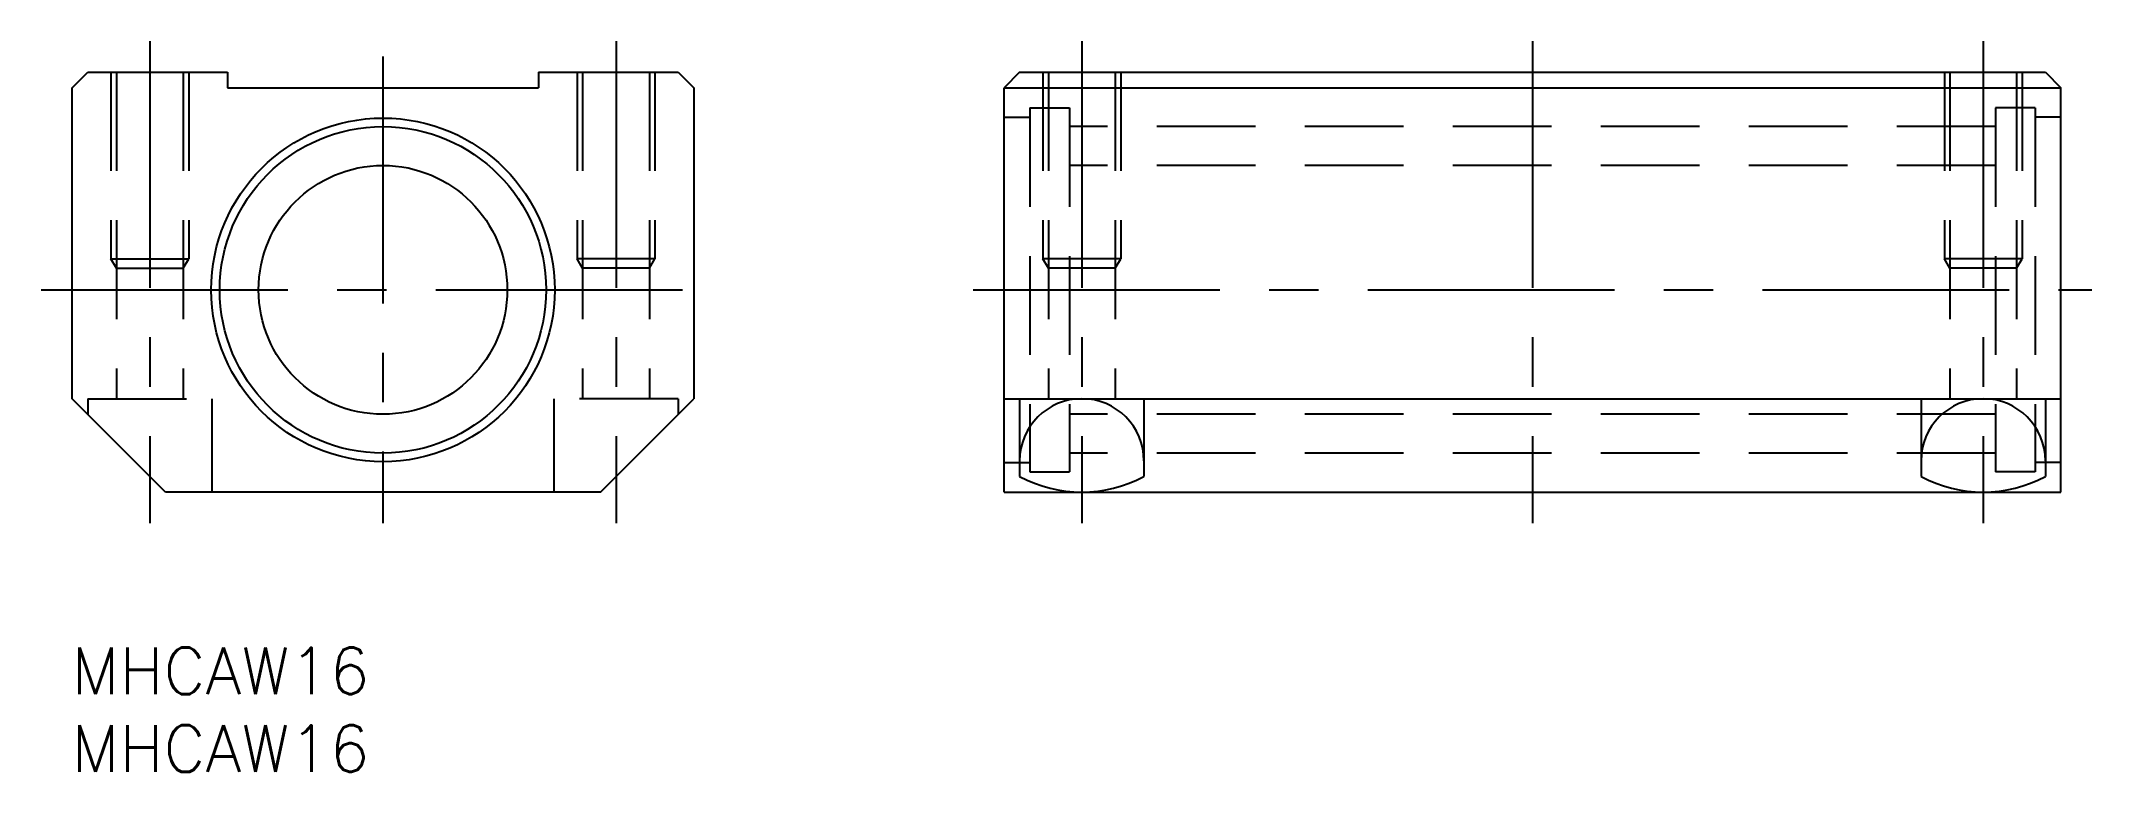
# Model space of a CAD drawing. Extents: x -2 to 130, y -8 to 39.
import ezdxf

# ---------------------------------------------------------------- set-up
doc = ezdxf.new("R2010")
doc.units = 0
doc.header["$LTSCALE"] = 0.5
doc.linetypes.add('CENTER', pattern=[50.8, 31.75, -6.35, 6.35, -6.35])
doc.linetypes.add('DASHED', pattern=[19.05, 12.7, -6.35])
for name, color, linetype in [('MSM_CENTER', 1, 'CENTER'), ('MSM_CONTINUOUS', 7, 'CONTINUOUS'), ('MSM_DASHED', 4, 'DASHED'), ('MSM_PART_NUMBER', 7, 'CONTINUOUS')]:
    doc.layers.add(name, color=color, linetype=linetype)
doc.styles.get("Standard").update_dxf_attribs({"font": 'txt.shx', "height": 3, "bigfont": 'bigfont.shx'})

msp = doc.modelspace()

# ---------------------------------------------------------------- linework, layer by layer
at = {"layer": 'MSM_CENTER'}
for p, q in [((5.03, 39), (5.03, 8)), ((35.03, 39), (35.03, 8)), ((65, 39), (65, 8)), ((94, 39), (94, 8)), ((123, 39), (123, 8)), ((20.03, 38), (20.03, 8)), ((-1.97, 23), (42.03, 23)), ((58, 23), (130, 23))]:
    msp.add_line(p, q, dxfattribs=at)
at = {"layer": 'MSM_CONTINUOUS'}
for p, q in [((0.03, 36), (1.03, 37)), ((1.03, 37), (10.03, 37)), ((10.03, 37), (10.03, 36)), ((30.03, 37), (30.03, 36)), ((30.03, 37), (39.03, 37)), ((39.03, 37), (40.03, 36)), ((61, 37), (60, 36)), ((61, 37), (127, 37)), ((127, 37), (128, 36)), ((0.03, 16), (0.03, 36)), ((10.03, 36), (30.03, 36)), ((40.03, 36), (40.03, 16)), ((60, 10), (60, 36)), ((60, 36), (128, 36)), ((128, 10), (128, 36)), ((6.03, 10), (0.03, 16)), ((34.03, 10), (40.03, 16)), ((60, 16), (128, 16)), ((34.03, 10), (6.03, 10)), ((60, 10), (128, 10))]:
    msp.add_line(p, q, dxfattribs=at)
for radius in [11.05, 10.5, 8]:
    msp.add_circle((20.03, 23), radius, dxfattribs=at)
for centre, radius, start, end in [((65, 12), 4, 0, 180), ((123, 12), 4, 0, 180), ((65, 18.5), 8.5, 241.9275, 298.0725), ((123, 18.5), 8.5, 241.9275, 298.0725)]:
    msp.add_arc(centre, radius, start, end, dxfattribs=at)
at = {"layer": 'MSM_DASHED'}
for p, q in [((2.53, 37), (2.53, 25)), ((2.88, 37), (2.88, 16)), ((7.18, 37), (7.18, 16)), ((7.53, 37), (7.53, 25)), ((32.53, 37), (32.53, 25)), ((32.88, 37), (32.88, 16)), ((37.18, 37), (37.18, 16)), ((37.53, 37), (37.53, 25)), ((62.5, 37), (62.5, 25)), ((62.85, 37), (62.85, 16)), ((67.15, 37), (67.15, 16)), ((67.5, 37), (67.5, 25)), ((120.5, 37), (120.5, 25)), ((120.85, 37), (120.85, 16)), ((125.15, 37), (125.15, 16)), ((125.5, 37), (125.5, 25)), ((61.65, 34.7), (61.65, 11.3)), ((61.65, 34.7), (64.2, 34.7)), ((64.2, 34.7), (64.2, 11.3)), ((123.8, 34.7), (123.8, 11.3)), ((126.35, 34.7), (123.8, 34.7)), ((126.35, 34.7), (126.35, 11.3)), ((60, 34.1), (61.65, 34.1)), ((123.8, 33.5), (64.2, 33.5)), ((128, 34.1), (126.35, 34.1)), ((123.8, 31), (64.2, 31)), ((2.53, 25), (7.53, 25)), ((2.88, 24.39), (2.53, 25)), ((2.88, 24.39), (7.18, 24.39)), ((7.18, 24.39), (7.53, 25)), ((37.53, 25), (32.53, 25)), ((32.88, 24.39), (32.53, 25)), ((37.18, 24.39), (32.88, 24.39)), ((37.18, 24.39), (37.53, 25)), ((67.5, 25), (62.5, 25)), ((62.85, 24.39), (62.5, 25)), ((67.15, 24.39), (62.85, 24.39)), ((67.15, 24.39), (67.5, 25)), ((125.5, 25), (120.5, 25)), ((120.85, 24.39), (120.5, 25)), ((125.15, 24.39), (120.85, 24.39)), ((125.15, 24.39), (125.5, 25)), ((1.03, 16), (9.03, 16)), ((1.03, 16), (1.03, 15)), ((9.03, 16), (9.03, 10)), ((39.03, 16), (31.03, 16)), ((31.03, 16), (31.03, 10)), ((39.03, 16), (39.03, 15)), ((61, 16), (61, 11)), ((69, 16), (69, 11)), ((119, 16), (119, 11)), ((127, 16), (127, 11)), ((123.8, 15), (64.2, 15)), ((60, 11.9), (61.65, 11.9)), ((123.8, 12.5), (64.2, 12.5)), ((128, 11.9), (126.35, 11.9)), ((61.65, 11.3), (64.2, 11.3)), ((126.35, 11.3), (123.8, 11.3))]:
    msp.add_line(p, q, dxfattribs=at)

# ---------------------------------------------------------------- texts
at = {"layer": 'MSM_PART_NUMBER'}
for p in [(0, -3), (0, -8)]:
    msp.add_text('MHCAW16', height=3, dxfattribs=at).set_placement(p)

doc.saveas('drawing.dxf')
